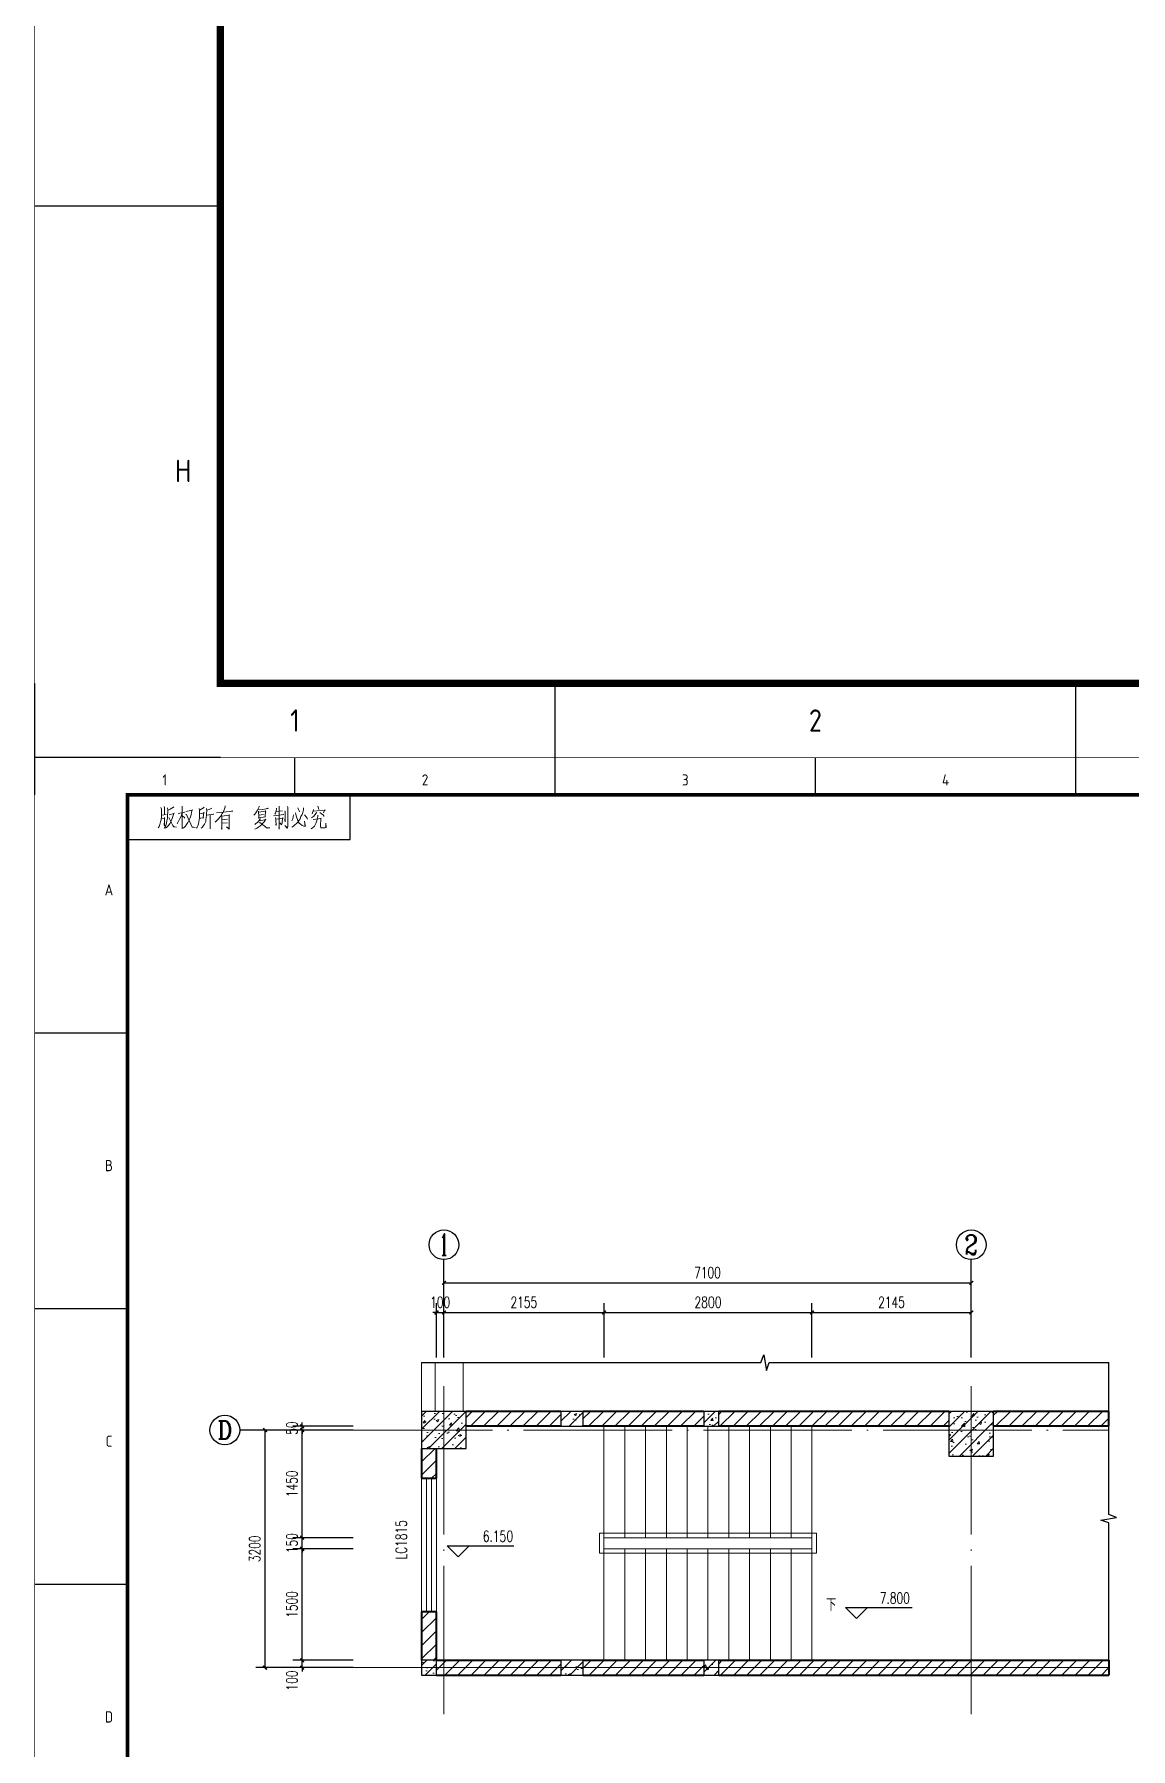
# Model space of a CAD drawing. Extents: x 238398 to 585159, y -66832 to 191741.
# Drawn here: x 364929 to 379691, y -50467 to -27378 of the extents above; entities that cross this region are included whole.
import ezdxf
from ezdxf.enums import TextEntityAlignment as Align

# ---------------------------------------------------------------- set-up
doc = ezdxf.new("R2010")
doc.units = 0
doc.header["$LTSCALE"] = 1000
doc.header["$MEASUREMENT"] = 0
doc.linetypes.add('DOTE', pattern=[2.42, 2, -0.2, 0.02, -0.2])
for name, color, linetype in [('AXIS', 3, 'Continuous'), ('AXIS_TEXT', 7, 'Continuous'), ('DIM_ELEV', 3, 'Continuous'), ('DIM_SYMB', 3, 'Continuous'), ('GZZ', 9, 'Continuous'), ('PUB_DIM', 76, 'Continuous'), ('WINDOW_TEXT', 7, 'Continuous')]:
    doc.layers.add(name, color=color, linetype=linetype)
for name, color, linetype, lineweight in [('COLUMN', 9, 'Continuous', 30), ('DOTE', 18, 'DOTE', 13), ('PUB_HATCH', 252, 'Continuous', 5), ('PUB_TEXT', 7, 'Continuous', 20), ('STAIR', 2, 'Continuous', 18), ('WALL', 4, 'Continuous', 40), ('WINDOW', 2, 'Continuous', 18), ('屋面', 2, 'Continuous', 20), ('水', 33, 'Continuous', 18)]:
    doc.layers.add(name, color=color, linetype=linetype, lineweight=lineweight)
doc.styles.add('_TCH_AXIS', font='complex.shx', dxfattribs={"bigfont": 'gbcbig.shx'})
doc.styles.add('_TCH_DIM', font='SIMPLEX', dxfattribs={"bigfont": 'GBCBIG'})
doc.styles.add('_TCH_DIM_T3', font='SIMPLEX', dxfattribs={"width": 0.705882, "bigfont": 'GBCBIG'})
doc.styles.add('_TCH_WINDOW', font='geditxt.shx', dxfattribs={"bigfont": 'hztxt1.shx'})
doc.styles.get("Standard").update_dxf_attribs({"font": 'gbenor.shx', "bigfont": 'gbcbig.shx'})
doc.styles.add('TK', font='GEDITXT.SHX', dxfattribs={"width": 0.85, "height": 3.5, "bigfont": 'hztxt1.shx'})
doc.dimstyles.new('_TCH_ARCH&&50', dxfattribs={"dimtxt": 148.75, "dimasz": 50, "dimexe": 125, "dimexo": 150, "dimgap": 63.125, "dimtad": 1, "dimdec": 0, "dimzin": 0, "dimdsep": 46, "dimtxsty": '_TCH_DIM_T3', "dimblk": 'ARCHTICK', "dimcen": 0.09, "dimazin": 2, "dimtfac": 1, "dimtdec": 0, "dimtix": 1, "dimtmove": 2, "dimatfit": 3, "dimfxl": 1, "dimtolj": 1, "dimtzin": 0, "dimarcsym": 0})
pattern_1 = [(45, (0, 89.76), (-88.388383, 88.388383), [])]
pattern_2 = [(45, (0, 0), (-88.388348, 88.388348), []), (50, (0, 0), (358.6301, -31.37607), [37.5, -412.5]), (355, (0, 0), (-69.37567, 376.09607), [30, -330]), (100.4514, (29.9, -2.6), (289.2547, 344.71977), [31.8701, -350.57106]), (46.1842, (0, 100), (533.6205, -82.7595), [56.25, -618.75]), (96.6356, (44.47, 93.1), (467.33135, 487.0589), [47.80514, -525.8565]), (351.1842, (0, 100), (467.331, 487.0593), [45, -495]), (21, (50, 75), (298.45353, -201.30945), [37.5, -412.5]), (326, (50, 75), (121.65767, 362.57502), [30, -330]), (71.4514, (74.87, 58.22), (420.1113, 161.26525), [31.8701, -350.57106]), (37.5, (0, 0), (6.079928, 166.446927), [0, -326, 0, -335, 0, -331.25]), (7.5, (0, 0), (131.53477, 197.20586), [0, -191, 0, -318.5, 0, -126.25]), (327.5, (-111.5, 0), (266.91122, -11.277436), [0, -125, 0, -390, 0, -517.5]), (317.5, (-161.5, 0), (291.59308, 50.05249), [0, -162.5, 0, -259, 0, -367.5])]

# ---------------------------------------------------------------- blocks, each defined once
blk = doc.blocks.new('GEDI_WK_A1')
at = {"color": 3}
for p, q in [((0, 584), (0, 594)), ((70.08, 584), (70.08, 594)), ((140.17, 584), (140.17, 594)), ((210.25, 584), (210.25, 594)), ((280.33, 584), (280.33, 594)), ((85, 572), (85, 584)), ((25, 572), (85, 572)), ((25, 519.75), (0, 519.75)), ((25, 445.5), (0, 445.5)), ((25, 371.25), (0, 371.25)), ((25, 74.25), (0, 74.25)), ((0, 0), (0, 10)), ((70.08, 0), (70.08, 10)), ((140.17, 0), (140.17, 10)), ((25, 0), (0, 0))]:
    blk.add_line(p, q, dxfattribs=at)
for points, const_width in [([(0, 0), (841, 0), (841, 594), (0, 594)], 0.1), ([(25, 10), (831, 10), (831, 584), (25, 584)], 1)]:
    blk.add_lwpolyline(points, close=True, dxfattribs=dict(at, const_width=const_width))
for s, p in [('1', (35.04, 588)), ('2', (105.12, 588)), ('3', (175.21, 588)), ('4', (245.29, 588)), ('1', (35.04, 5)), ('2', (105.12, 5))]:
    blk.add_text(s, height=3, dxfattribs=at).set_placement(p, align=Align.MIDDLE)
for s, p in [('A', (20, 556.88)), ('B', (20, 482.62)), ('C', (20, 408.38)), ('D', (20, 334.12)), ('H', (20, 37.12))]:
    blk.add_text(s, height=3, dxfattribs=at).set_placement(p, align=Align.CENTER)
blk = doc.blocks.new('GEDI_Copyright_2012')
at = {"color": 7, "lineweight": 0}
for points in [[(8.99, -3.43), (9.11, -3.83), (9.11, -5.03), (9.11, -5.93), (9.03, -6.73), (8.9, -7.33), (8.73, -8.03), (8.48, -8.53), (8.22, -8.93)], [(10.81, -3.53), (10.9, -4.03), (10.9, -4.68), (10.81, -5.53), (10.73, -6.33), (10.6, -7.03), (10.47, -7.68), (10.3, -8.23), (10.09, -8.72), (9.84, -9.08)], [(9.88, -3.13), (9.96, -3.43), (9.96, -5.33)], [(12.43, -3.23), (12.34, -3.38), (11.53, -3.88), (10.98, -4.13)], [(14.64, -3.13), (14.81, -3.38), (14.76, -3.33), (14.72, -9.13), (14.68, -8.72), (14.72, -8.13)], [(15.7, -4.48), (17.52, -4.18), (17.44, -4.03), (17.27, -4.68), (17.1, -5.43), (16.93, -5.93), (16.76, -6.43), (16.55, -6.93), (16.21, -7.48), (15.91, -7.98), (15.61, -8.43), (15.32, -8.72), (15.02, -8.98)], [(20.67, -3.38), (20.5, -3.48), (19.35, -4.13), (19.27, -3.73), (19.4, -4.13), (19.4, -5.43), (19.35, -6.23), (19.31, -6.78), (19.22, -7.33), (19.1, -7.83), (18.93, -8.33), (18.72, -8.68), (18.54, -8.98)], [(22.67, -3.58), (21.99, -3.98), (21.35, -4.13), (21.26, -3.73), (21.35, -4.33), (21.31, -4.93), (21.26, -5.58), (21.22, -6.13), (21.13, -6.63), (21.05, -7.18), (20.92, -7.58), (20.71, -7.88), (20.5, -8.23), (20.28, -8.53), (20.07, -8.78), (19.86, -8.98)], [(26.28, -2.98), (26.28, -3.23), (26.02, -4.08), (25.76, -4.68), (25.51, -5.08), (25.04, -5.83), (24.36, -6.63), (23.9, -7.13), (23.6, -7.38)], [(23.98, -4.83), (28.4, -4.43), (28.14, -4.33)], [(28.14, -4.33), (27.8, -4.48)], [(35.45, -3.03), (35.49, -3.23), (34.98, -4.18), (34.52, -4.83), (34.26, -5.23), (34.05, -5.53)], [(35.11, -4.08), (36.34, -3.93), (37.87, -3.68), (37.75, -3.63), (37.49, -3.73)], [(35.24, -4.43), (35.28, -4.73), (35.32, -5.58), (35.32, -6.38), (35.28, -6.23), (37.19, -5.93), (37.07, -5.93), (37.15, -4.23), (37.28, -4.38), (35.28, -4.68)], [(40.12, -3.58), (40.16, -3.88), (39.83, -4.93), (39.66, -5.23)], [(40.12, -4.48), (41.74, -4.33)], [(40.8, -3.03), (40.84, -3.28), (40.8, -9.23), (40.72, -8.88), (40.8, -8.53)], [(42.33, -4.33), (42.42, -4.58), (42.42, -7.33), (42.33, -6.83), (42.37, -6.53)], [(43.1, -3.13), (43.18, -3.43), (43.14, -8.23), (43.14, -8.53), (43.1, -8.78), (43.05, -8.88), (42.97, -8.98), (42.37, -8.23), (43.05, -8.88)], [(47.43, -3.48), (47.39, -4.03), (47.17, -4.73), (47, -5.28), (46.71, -5.88), (46.45, -6.48), (46.2, -6.88), (45.86, -7.38), (45.47, -7.78), (45.09, -8.13), (44.67, -8.48), (44.24, -8.72)], [(45.82, -3.53), (46.07, -3.93), (46.24, -4.28), (46.32, -4.48), (46.32, -4.63)], [(50.06, -3.98), (50.02, -4.33), (49.94, -4.58), (49.85, -4.83), (49.77, -4.98), (49.68, -5.03), (50.02, -4.43), (53.29, -4.13), (53.16, -4.03), (52.78, -4.83)], [(51.21, -3.03), (51.47, -3.58), (51.55, -3.93)], [(9.11, -6.38), (10.01, -6.28), (9.92, -6.13), (9.92, -8.38), (9.88, -8.08), (9.88, -7.68)], [(9.16, -5.48), (10.39, -5.28)], [(11.2, -5.43), (12.56, -5.08), (12.47, -4.93), (12.26, -5.58), (12, -6.38), (11.75, -6.98), (11.45, -7.63), (11.03, -8.23), (10.6, -8.68), (10.26, -9.03)], [(11.15, -6.08), (12.34, -8.63), (13.15, -8.68), (12.38, -8.58), (12.17, -8.28)], [(14.72, -4.88), (14.42, -5.73), (14.08, -6.43), (13.74, -7.13), (13.45, -7.63), (13.36, -7.78)], [(13.62, -5.08), (15.4, -4.68)], [(14.72, -5.63), (15.27, -6.03), (15.4, -6.33)], [(15.61, -5.23), (15.87, -5.28), (17.44, -8.72), (18.2, -8.83), (17.44, -8.63), (17.14, -8.08)], [(19.48, -6.38), (19.56, -6.33), (20.54, -6.18), (20.41, -6.23), (20.54, -4.68), (20.63, -4.88), (19.44, -5.13)], [(21.31, -5.53), (23.22, -5.23), (23.09, -5.18), (22.88, -5.28)], [(22.28, -5.43), (22.28, -9.13), (22.24, -8.88), (22.28, -8.48)], [(25.34, -5.53), (25.43, -5.73), (25.38, -9.03), (25.38, -9.33), (25.34, -9.03), (25.38, -8.68)], [(25.43, -5.73), (27.38, -5.53), (27.38, -5.43), (27.47, -5.53), (27.38, -5.58), (27.38, -9.08), (27.34, -9.28), (26.66, -8.63), (27.34, -9.18)], [(26.96, -6.58), (25.47, -6.73)], [(35.71, -6.38), (35.71, -6.53), (34.98, -7.43), (34.56, -7.78), (34.26, -8.03)], [(35.62, -6.88), (35.75, -6.98), (37.28, -6.68), (37.23, -6.53), (36.77, -7.33), (36.47, -7.68), (36.17, -7.98), (35.71, -8.38), (35.28, -8.72), (34.81, -8.98), (34.26, -9.23)], [(36.64, -5.28), (35.36, -5.48)], [(39.27, -5.63), (42.08, -5.33), (42.03, -5.33), (41.87, -5.28), (41.65, -5.38)], [(39.87, -6.13), (39.95, -6.68), (39.95, -6.78), (40, -8.28), (39.95, -7.98), (40, -7.73)], [(40, -6.58), (41.95, -6.28), (41.82, -6.13), (41.74, -6.53), (41.69, -7.18), (41.61, -7.63), (41.57, -7.93), (41.44, -8.08), (41.06, -7.58), (41.48, -8.03)], [(44.67, -5.43), (44.63, -5.93), (44.5, -6.48), (44.37, -6.83), (44.24, -7.03)], [(45.26, -4.88), (45.43, -5.63), (45.56, -6.18), (45.77, -6.68), (45.99, -7.23), (46.24, -7.63), (46.58, -7.93), (47.05, -8.28), (47.51, -8.43), (47.81, -8.48), (47.94, -8.48), (47.73, -7.78), (47.64, -7.13), (47.81, -8.48)], [(47.64, -5.43), (48.07, -5.93), (48.36, -6.28), (48.49, -6.58)], [(51.21, -5.48), (51.21, -5.83), (51.08, -6.58), (50.95, -7.03), (50.83, -7.43), (50.7, -7.78), (50.53, -8.13), (50.32, -8.43), (50.06, -8.68), (49.77, -8.93), (49.43, -9.18)], [(50.91, -4.68), (50.83, -4.98), (50.44, -5.43), (50.06, -5.83), (49.81, -6.03), (49.55, -6.23)], [(49.98, -6.68), (52.19, -6.43), (52.06, -6.28), (52.02, -6.58), (51.93, -8.18), (51.97, -8.63), (52.06, -8.78), (52.19, -8.88), (52.4, -8.88), (52.61, -8.88), (53.21, -8.88), (53.42, -8.78), (53.46, -8.72), (53.42, -7.68), (53.42, -8.78)], [(51.76, -4.78), (52.27, -5.13), (52.65, -5.43), (52.83, -5.68), (52.91, -5.88)], [(25.47, -7.68), (26.96, -7.53)], [(35.54, -7.38), (35.62, -7.43), (37.57, -8.98), (38.3, -8.93), (37.57, -8.93), (37.32, -8.78)]]:
    blk.add_lwpolyline(points, dxfattribs=at)
blk = doc.blocks.new('CEEC_TK_A1')
for name, p in [('GEDI_WK_A1', (0, 0)), ('GEDI_Copyright_2012', (25, 584))]:
    blk.add_blockref(name, p)
at = {"style": 'TK', "width": 0.85}
for tag, height, p in [('PROJECTNAME', 4.75, (776, 44)), ('PHASE', 4, (818, 44)), ('DRAWINGNAME', 4.75, (786, 31))]:
    blk.add_attdef(tag, text='', height=height, dxfattribs=at).set_placement(p, align=Align.MIDDLE_CENTER)
for tag, p, height in [('APPROVE', (663, 32.75), 3.5), ('DESIGN', (708, 32.75), 3.5), ('REVIEW1', (663, 25.75), 3.5), ('DRAW', (708, 25.75), 3.5), ('REVIEW2', (663, 18.75), 3.5), ('PROPORTION', (708, 18.75), 3.5), ('DRAWINGNUMBER', (758, 18.5), 4), ('CHECK', (663, 11.75), 3.5), ('DATE', (708, 11.75), 3.5), ('VERSION', (824, 11.75), 3.5)]:
    blk.add_attdef(tag, p, '', height=height, dxfattribs=at)
blk = doc.blocks.new('_ArchTick')
at = {"color": 0, "linetype": 'ByBlock', "const_width": 0.4}
blk.add_lwpolyline([(-0.5, -0.5), (0.5, 0.5)], dxfattribs=at)
blk = doc.blocks.new('*D337')
at = {"layer": 'Defpoints', "color": 0, "transparency": 16777216}
for p in [(368036, -46175), (369374, -46175), (369374, -49375)]:
    blk.add_point(p, dxfattribs=at)
at = {"layer": 'PUB_DIM', "color": 0, "lineweight": -2, "transparency": 16777216}
for p, q in [((369224, -46175), (367911, -46175)), ((368036, -49375), (368036, -46175)), ((369224, -49375), (367911, -49375))]:
    blk.add_line(p, q, dxfattribs=at)
at = {"layer": 'PUB_DIM', "color": 0, "lineweight": -2, "transparency": 16777216, "xscale": 50, "yscale": 50, "zscale": 50}
for p, rotation in [((368036, -46175), 90), ((368036, -49375), 270)]:
    blk.add_blockref('_ArchTick', p, dxfattribs=dict(at, rotation=rotation))
at = {"layer": 'PUB_DIM', "color": 0, "transparency": 16777216, "insert": (367898, -47775), "char_height": 148.8, "attachment_point": 5, "rotation": 90, "style": '_TCH_DIM_T3'}
blk.add_mtext('\\A1;3200', dxfattribs=at)
blk = doc.blocks.new('*D338')
at = {"layer": 'Defpoints', "color": 0, "transparency": 16777216}
for p in [(368536, -49275), (369374, -49275), (369374, -49375)]:
    blk.add_point(p, dxfattribs=at)
at = {"layer": 'PUB_DIM', "color": 0, "lineweight": -2, "transparency": 16777216}
for p, q in [((369224, -49275), (368411, -49275)), ((369224, -49375), (368411, -49375)), ((368536, -49275), (368536, -49225)), ((368536, -49375), (368536, -49275)), ((368536, -49375), (368536, -49425))]:
    blk.add_line(p, q, dxfattribs=at)
at = {"layer": 'PUB_DIM', "color": 0, "lineweight": -2, "transparency": 16777216, "xscale": 50, "yscale": 50, "zscale": 50}
for p, rotation in [((368536, -49275), 270), ((368536, -49375), 90)]:
    blk.add_blockref('_ArchTick', p, dxfattribs=dict(at, rotation=rotation))
at = {"layer": 'PUB_DIM', "color": 0, "transparency": 16777216, "insert": (368399, -49550), "char_height": 148.8, "attachment_point": 5, "rotation": 90, "style": '_TCH_DIM_T3'}
blk.add_mtext('\\A1;100', dxfattribs=at)
blk = doc.blocks.new('*D339')
at = {"layer": 'Defpoints', "color": 0, "transparency": 16777216}
for p in [(368536, -47775), (369374, -47775), (369374, -49275)]:
    blk.add_point(p, dxfattribs=at)
at = {"layer": 'PUB_DIM', "color": 0, "lineweight": -2, "transparency": 16777216}
for p, q in [((369224, -47775), (368411, -47775)), ((368536, -49275), (368536, -47775)), ((369224, -49275), (368411, -49275))]:
    blk.add_line(p, q, dxfattribs=at)
at = {"layer": 'PUB_DIM', "color": 0, "lineweight": -2, "transparency": 16777216, "xscale": 50, "yscale": 50, "zscale": 50}
for p, rotation in [((368536, -47775), 90), ((368536, -49275), 270)]:
    blk.add_blockref('_ArchTick', p, dxfattribs=dict(at, rotation=rotation))
at = {"layer": 'PUB_DIM', "color": 0, "transparency": 16777216, "insert": (368399, -48525), "char_height": 148.8, "attachment_point": 5, "rotation": 90, "style": '_TCH_DIM_T3'}
blk.add_mtext('\\A1;1500', dxfattribs=at)
blk = doc.blocks.new('*D340')
at = {"layer": 'Defpoints', "color": 0, "transparency": 16777216}
for p in [(368536, -47625), (369374, -47625), (369374, -47775)]:
    blk.add_point(p, dxfattribs=at)
at = {"layer": 'PUB_DIM', "color": 0, "lineweight": -2, "transparency": 16777216}
for p, q in [((369224, -47625), (368411, -47625)), ((369224, -47775), (368411, -47775)), ((368536, -47625), (368536, -47575)), ((368536, -47775), (368536, -47625)), ((368536, -47775), (368536, -47825))]:
    blk.add_line(p, q, dxfattribs=at)
at = {"layer": 'PUB_DIM', "color": 0, "lineweight": -2, "transparency": 16777216, "xscale": 50, "yscale": 50, "zscale": 50}
for p, rotation in [((368536, -47625), 270), ((368536, -47775), 90)]:
    blk.add_blockref('_ArchTick', p, dxfattribs=dict(at, rotation=rotation))
at = {"layer": 'PUB_DIM', "color": 0, "transparency": 16777216, "insert": (368399, -47700), "char_height": 148.8, "attachment_point": 5, "rotation": 90, "style": '_TCH_DIM_T3'}
blk.add_mtext('\\A1;150', dxfattribs=at)
blk = doc.blocks.new('*D341')
at = {"layer": 'Defpoints', "color": 0, "transparency": 16777216}
for p in [(368536, -46175), (369374, -46175), (369374, -47625)]:
    blk.add_point(p, dxfattribs=at)
at = {"layer": 'PUB_DIM', "color": 0, "lineweight": -2, "transparency": 16777216}
for p, q in [((369224, -46175), (368411, -46175)), ((368536, -47625), (368536, -46175)), ((369224, -47625), (368411, -47625))]:
    blk.add_line(p, q, dxfattribs=at)
at = {"layer": 'PUB_DIM', "color": 0, "lineweight": -2, "transparency": 16777216, "xscale": 50, "yscale": 50, "zscale": 50}
for p, rotation in [((368536, -46175), 90), ((368536, -47625), 270)]:
    blk.add_blockref('_ArchTick', p, dxfattribs=dict(at, rotation=rotation))
at = {"layer": 'PUB_DIM', "color": 0, "transparency": 16777216, "insert": (368399, -46900), "char_height": 148.8, "attachment_point": 5, "rotation": 90, "style": '_TCH_DIM_T3'}
blk.add_mtext('\\A1;1450', dxfattribs=at)
blk = doc.blocks.new('*D342')
at = {"layer": 'Defpoints', "color": 0, "transparency": 16777216}
for p in [(368536, -46125), (369374, -46125), (369374, -46175)]:
    blk.add_point(p, dxfattribs=at)
at = {"layer": 'PUB_DIM', "color": 0, "lineweight": -2, "transparency": 16777216}
for p, q in [((369224, -46125), (368411, -46125)), ((369224, -46175), (368411, -46175)), ((368536, -46125), (368536, -46075)), ((368536, -46175), (368536, -46125)), ((368536, -46175), (368536, -46225))]:
    blk.add_line(p, q, dxfattribs=at)
at = {"layer": 'PUB_DIM', "color": 0, "lineweight": -2, "transparency": 16777216, "xscale": 50, "yscale": 50, "zscale": 50}
for p, rotation in [((368536, -46125), 270), ((368536, -46175), 90)]:
    blk.add_blockref('_ArchTick', p, dxfattribs=dict(at, rotation=rotation))
at = {"layer": 'PUB_DIM', "color": 0, "transparency": 16777216, "insert": (368399, -46150), "char_height": 148.8, "attachment_point": 5, "rotation": 90, "style": '_TCH_DIM_T3'}
blk.add_mtext('\\A1;50', dxfattribs=at)
blk = doc.blocks.new('*D343')
at = {"layer": 'Defpoints', "color": 0, "transparency": 16777216}
for p in [(370445, -44592), (370345, -45346), (370445, -45346)]:
    blk.add_point(p, dxfattribs=at)
at = {"layer": 'PUB_DIM', "color": 0, "lineweight": -2, "transparency": 16777216}
for p, q in [((370345, -45196), (370345, -44467)), ((370445, -45196), (370445, -44467)), ((370345, -44592), (370295, -44592)), ((370345, -44592), (370445, -44592)), ((370445, -44592), (370495, -44592))]:
    blk.add_line(p, q, dxfattribs=at)
at = {"layer": 'PUB_DIM', "color": 0, "lineweight": -2, "transparency": 16777216, "xscale": 50, "yscale": 50, "zscale": 50}
blk.add_blockref('_ArchTick', (370345, -44592), dxfattribs=at)
at = {"layer": 'PUB_DIM', "color": 0, "lineweight": -2, "transparency": 16777216, "xscale": 50, "yscale": 50, "zscale": 50, "rotation": 180}
blk.add_blockref('_ArchTick', (370445, -44592), dxfattribs=at)
at = {"layer": 'PUB_DIM', "color": 0, "transparency": 16777216, "insert": (370395, -44454), "char_height": 148.8, "attachment_point": 5, "style": '_TCH_DIM_T3'}
blk.add_mtext('\\A1;100', dxfattribs=at)
blk = doc.blocks.new('*D344')
at = {"layer": 'Defpoints', "color": 0, "transparency": 16777216}
for p in [(372600, -44592), (370445, -45346), (372600, -45346)]:
    blk.add_point(p, dxfattribs=at)
at = {"layer": 'PUB_DIM', "color": 0, "lineweight": -2, "transparency": 16777216}
for p, q in [((370445, -45196), (370445, -44467)), ((372600, -45196), (372600, -44467)), ((370445, -44592), (372600, -44592))]:
    blk.add_line(p, q, dxfattribs=at)
at = {"layer": 'PUB_DIM', "color": 0, "lineweight": -2, "transparency": 16777216, "xscale": 50, "yscale": 50, "zscale": 50, "rotation": 180}
blk.add_blockref('_ArchTick', (370445, -44592), dxfattribs=at)
at = {"layer": 'PUB_DIM', "color": 0, "lineweight": -2, "transparency": 16777216, "xscale": 50, "yscale": 50, "zscale": 50}
blk.add_blockref('_ArchTick', (372600, -44592), dxfattribs=at)
at = {"layer": 'PUB_DIM', "color": 0, "transparency": 16777216, "insert": (371522, -44454), "char_height": 148.8, "attachment_point": 5, "style": '_TCH_DIM_T3'}
blk.add_mtext('\\A1;2155', dxfattribs=at)
blk = doc.blocks.new('*D345')
at = {"layer": 'Defpoints', "color": 0, "transparency": 16777216}
for p in [(375400, -44592), (372600, -45346), (375400, -45346)]:
    blk.add_point(p, dxfattribs=at)
at = {"layer": 'PUB_DIM', "color": 0, "lineweight": -2, "transparency": 16777216}
for p, q in [((372600, -45196), (372600, -44467)), ((375400, -45196), (375400, -44467)), ((372600, -44592), (375400, -44592))]:
    blk.add_line(p, q, dxfattribs=at)
at = {"layer": 'PUB_DIM', "color": 0, "lineweight": -2, "transparency": 16777216, "xscale": 50, "yscale": 50, "zscale": 50, "rotation": 180}
blk.add_blockref('_ArchTick', (372600, -44592), dxfattribs=at)
at = {"layer": 'PUB_DIM', "color": 0, "lineweight": -2, "transparency": 16777216, "xscale": 50, "yscale": 50, "zscale": 50}
blk.add_blockref('_ArchTick', (375400, -44592), dxfattribs=at)
at = {"layer": 'PUB_DIM', "color": 0, "transparency": 16777216, "insert": (374000, -44454), "char_height": 148.8, "attachment_point": 5, "style": '_TCH_DIM_T3'}
blk.add_mtext('\\A1;2800', dxfattribs=at)
blk = doc.blocks.new('*D346')
at = {"layer": 'Defpoints', "color": 0, "transparency": 16777216}
for p in [(377545, -44592), (375400, -45346), (377545, -45346)]:
    blk.add_point(p, dxfattribs=at)
at = {"layer": 'PUB_DIM', "color": 0, "lineweight": -2, "transparency": 16777216}
for p, q in [((375400, -45196), (375400, -44467)), ((377545, -45196), (377545, -44467)), ((375400, -44592), (377545, -44592))]:
    blk.add_line(p, q, dxfattribs=at)
at = {"layer": 'PUB_DIM', "color": 0, "lineweight": -2, "transparency": 16777216, "xscale": 50, "yscale": 50, "zscale": 50, "rotation": 180}
blk.add_blockref('_ArchTick', (375400, -44592), dxfattribs=at)
at = {"layer": 'PUB_DIM', "color": 0, "lineweight": -2, "transparency": 16777216, "xscale": 50, "yscale": 50, "zscale": 50}
blk.add_blockref('_ArchTick', (377545, -44592), dxfattribs=at)
at = {"layer": 'PUB_DIM', "color": 0, "transparency": 16777216, "insert": (376472, -44454), "char_height": 148.8, "attachment_point": 5, "style": '_TCH_DIM_T3'}
blk.add_mtext('\\A1;2145', dxfattribs=at)
blk = doc.blocks.new('*D347')
at = {"layer": 'Defpoints', "color": 0, "transparency": 16777216}
for p in [(377545, -44192), (370445, -45346), (377545, -45346)]:
    blk.add_point(p, dxfattribs=at)
at = {"layer": 'PUB_DIM', "color": 0, "lineweight": -2, "transparency": 16777216}
for p, q in [((370445, -45196), (370445, -44067)), ((377545, -45196), (377545, -44067)), ((370445, -44192), (377545, -44192))]:
    blk.add_line(p, q, dxfattribs=at)
at = {"layer": 'PUB_DIM', "color": 0, "lineweight": -2, "transparency": 16777216, "xscale": 50, "yscale": 50, "zscale": 50, "rotation": 180}
blk.add_blockref('_ArchTick', (370445, -44192), dxfattribs=at)
at = {"layer": 'PUB_DIM', "color": 0, "lineweight": -2, "transparency": 16777216, "xscale": 50, "yscale": 50, "zscale": 50}
blk.add_blockref('_ArchTick', (377545, -44192), dxfattribs=at)
at = {"layer": 'PUB_DIM', "color": 0, "transparency": 16777216, "insert": (373995, -44055), "char_height": 148.8, "attachment_point": 5, "style": '_TCH_DIM_T3'}
blk.add_mtext('\\A1;7100', dxfattribs=at)
blk = doc.blocks.new('$TCHSYS$WIN2D')
for p, q in [((-0.5, 0.5), (0.5, 0.5)), ((0.5, 0.167), (-0.5, 0.167)), ((0.5, -0.167), (-0.5, -0.167)), ((-0.5, -0.5), (0.5, -0.5))]:
    blk.add_line(p, q)

msp = doc.modelspace()

# ---------------------------------------------------------------- hatches: boundary and pattern name
at = {"layer": 'PUB_HATCH'}
h = msp.add_hatch(dxfattribs=at)
h.set_pattern_fill('钢筋混凝土', color=256, scale=50, style=0)
h.set_pattern_definition(pattern_2)
h.paths.add_polyline_path([(370144.8, -46424.6), (370744.8, -46424.6), (370744.8, -45924.6), (370144.8, -45924.6)])
h = msp.add_hatch(dxfattribs=at)
h.set_pattern_fill('普通砖', color=256, scale=50, style=0)
h.set_pattern_definition(pattern_1)
h.paths.add_polyline_path([(372019.8, -46124.6), (372019.8, -45924.6), (370744.8, -45924.6), (370744.8, -46124.6)])
h = msp.add_hatch(dxfattribs=at)
h.set_pattern_fill('钢筋混凝土', color=256, scale=50, style=0)
h.set_pattern_definition(pattern_2)
h.paths.add_polyline_path([(372019.8, -45924.6), (372019.8, -46124.6), (372319.8, -46124.6), (372319.8, -45924.6)])
h = msp.add_hatch(dxfattribs=at)
h.set_pattern_fill('普通砖', color=256, scale=50, style=0)
h.set_pattern_definition(pattern_1)
h.paths.add_polyline_path([(372319.8, -45924.6), (372319.8, -46124.6), (373944.8, -46124.6), (373944.8, -45924.6)])
h = msp.add_hatch(dxfattribs=at)
h.set_pattern_fill('钢筋混凝土', color=256, scale=50, style=0)
h.set_pattern_definition(pattern_2)
h.paths.add_polyline_path([(373944.8, -46124.6), (374144.8, -46124.6), (374144.8, -45924.6), (373944.8, -45924.6)])
h = msp.add_hatch(dxfattribs=at)
h.set_pattern_fill('普通砖', color=256, scale=50, style=0)
h.set_pattern_definition(pattern_1)
h.paths.add_polyline_path([(374144.8, -45924.6), (374144.8, -46124.6), (377244.8, -46124.6), (377244.8, -45924.6)])
h = msp.add_hatch(dxfattribs=at)
h.set_pattern_fill('钢筋混凝土', color=256, scale=50, style=0)
h.set_pattern_definition(pattern_2)
h.paths.add_polyline_path([(377844.8, -46524.6), (377844.8, -45924.6), (377244.8, -45924.6), (377244.8, -46524.6)])
h = msp.add_hatch(dxfattribs=at)
h.set_pattern_fill('普通砖', color=256, scale=50, style=0)
h.set_pattern_definition(pattern_1)
h.paths.add_polyline_path([(379395.9, -45924.6), (377844.8, -45924.6), (377844.8, -46124.6), (379395.9, -46124.6)])
h = msp.add_hatch(dxfattribs=at)
h.set_pattern_fill('普通砖', color=256, scale=50, style=0)
h.set_pattern_definition(pattern_1)
h.paths.add_polyline_path([(370144.8, -46424.6), (370144.8, -46824.4), (370344.8, -46824.4), (370344.8, -46424.6)])
h = msp.add_hatch(dxfattribs=at)
h.set_pattern_fill('普通砖', color=256, scale=50, style=0)
h.set_pattern_definition(pattern_1)
h.paths.add_polyline_path([(370144.8, -49274.6), (370344.8, -49274.6), (370344.8, -48624.4), (370144.8, -48624.4)])
h = msp.add_hatch(dxfattribs=at)
h.set_pattern_fill('钢筋混凝土', color=256, scale=50, style=0)
h.set_pattern_definition(pattern_2)
h.paths.add_polyline_path([(370144.8, -49474.6), (370344.8, -49474.6), (370344.8, -49274.6), (370144.8, -49274.6)])
h = msp.add_hatch(dxfattribs=at)
h.set_pattern_fill('普通砖', color=256, scale=50, style=0)
h.set_pattern_definition(pattern_1)
h.paths.add_polyline_path([(372019.8, -49474.6), (372019.8, -49274.6), (370344.8, -49274.6), (370344.8, -49474.6)])
h = msp.add_hatch(dxfattribs=at)
h.set_pattern_fill('钢筋混凝土', color=256, scale=50, style=0)
h.set_pattern_definition(pattern_2)
h.paths.add_polyline_path([(372019.8, -49274.6), (372019.8, -49474.6), (372319.8, -49474.6), (372319.8, -49274.6)])
h = msp.add_hatch(dxfattribs=at)
h.set_pattern_fill('普通砖', color=256, scale=50, style=0)
h.set_pattern_definition(pattern_1)
h.paths.add_polyline_path([(373944.8, -49474.6), (373944.8, -49274.6), (372319.8, -49274.6), (372319.8, -49474.6)])
h = msp.add_hatch(dxfattribs=at)
h.set_pattern_fill('钢筋混凝土', color=256, scale=50, style=0)
h.set_pattern_definition(pattern_2)
h.paths.add_polyline_path([(373944.8, -49474.6), (374144.8, -49474.6), (374144.8, -49274.6), (373944.8, -49274.6)])
h = msp.add_hatch(dxfattribs=at)
h.set_pattern_fill('普通砖', color=256, scale=50, style=0)
h.set_pattern_definition(pattern_1)
h.paths.add_polyline_path([(374144.8, -49274.6), (374144.8, -49474.6), (379395.9, -49474.6), (379395.9, -49274.6)])

# ---------------------------------------------------------------- linework, layer by layer
at = {"layer": 'AXIS'}
for p, q in [((370444.8, -44591.6), (370444.8, -43879.2)), ((377544.8, -44591.6), (377544.8, -43879.2)), ((368139.6, -46174.6), (367695.1, -46174.6))]:
    msp.add_line(p, q, dxfattribs=at)
for centre in [(370444.8, -43679.2), (377544.8, -43679.2), (367495.1, -46174.6)]:
    msp.add_circle(centre, 200, dxfattribs=at)
at = {"layer": 'COLUMN'}
for p, q in [((370744.8, -45924.6), (370144.8, -45924.6)), ((370144.8, -45924.6), (370144.8, -46424.6)), ((370744.8, -46424.6), (370744.8, -45924.6)), ((377844.8, -45924.6), (377244.8, -45924.6)), ((377244.8, -45924.6), (377244.8, -46524.6)), ((377844.8, -46524.6), (377844.8, -45924.6)), ((370144.8, -46424.6), (370744.8, -46424.6)), ((377244.8, -46524.6), (377844.8, -46524.6))]:
    msp.add_line(p, q, dxfattribs=at)
at = {"layer": 'DIM_ELEV'}
for p, q in [((370636.5, -47882.4), (370486.5, -47732.4)), ((370486.5, -47732.4), (371384.9, -47732.4)), ((370636.5, -47882.4), (370786.5, -47732.4)), ((375999.2, -48714.8), (375849.2, -48564.8)), ((375849.2, -48564.8), (376747.5, -48564.8)), ((375999.2, -48714.8), (376149.2, -48564.8))]:
    msp.add_line(p, q, dxfattribs=at)
at = {"layer": 'DIM_SYMB'}
for points in [[(370142.8, -45266.5), (374713.1, -45266.5), (374751.3, -45161.5), (374788.3, -45371.5), (374825.6, -45266.5), (379395.9, -45266.5)], [(379395.9, -49474.6), (379395.9, -47426.8), (379290.9, -47388.5), (379500.9, -47351.5), (379395.9, -47314.3), (379395.9, -45266.5)]]:
    msp.add_lwpolyline(points, dxfattribs=at)
msp.add_lwpolyline([(375539.8, -48524.6, 0, 0, 0), (371472.3, -48524.6, 0, 0, 0), (371472.3, -46874.6, 0, 0, 0), (375109.8, -46874.6, 40, 0, 0), (375259.8, -46874.6, 0, 0, 0)], format="xyseb", dxfattribs=at)
at = {"layer": 'DOTE'}
for p, q in [((369097.9, -46174.6), (379395.9, -46174.6)), ((369097.9, -49374.6), (379395.9, -49374.6)), ((370444.8, -49374.6), (379395.9, -49374.6))]:
    msp.add_line(p, q, dxfattribs=at)
for points in [[(370444.8, -45582.7), (370444.8, -50163.7)], [(377544.8, -45582.7), (377544.8, -50163.7)]]:
    msp.add_lwpolyline(points, dxfattribs=at)
at = {"layer": 'GZZ'}
for p, q in [((372019.8, -45924.6), (372019.8, -46124.6)), ((372319.8, -45924.6), (372019.8, -45924.6)), ((372319.8, -46124.6), (372319.8, -45924.6)), ((374144.8, -45924.6), (373944.8, -45924.6)), ((373944.8, -45924.6), (373944.8, -46124.6)), ((374144.8, -46124.6), (374144.8, -45924.6)), ((372019.8, -46124.6), (372319.8, -46124.6)), ((373944.8, -46124.6), (374144.8, -46124.6)), ((370344.8, -49274.6), (370144.8, -49274.6)), ((370144.8, -49274.6), (370144.8, -49474.6)), ((370344.8, -49474.6), (370344.8, -49274.6)), ((372019.8, -49274.6), (372019.8, -49474.6)), ((372319.8, -49274.6), (372019.8, -49274.6)), ((372319.8, -49474.6), (372319.8, -49274.6)), ((374144.8, -49274.6), (373944.8, -49274.6)), ((373944.8, -49274.6), (373944.8, -49474.6)), ((374144.8, -49474.6), (374144.8, -49274.6)), ((370144.8, -49474.6), (370344.8, -49474.6)), ((372019.8, -49474.6), (372319.8, -49474.6)), ((373944.8, -49474.6), (374144.8, -49474.6))]:
    msp.add_line(p, q, dxfattribs=at)
at = {"layer": 'STAIR'}
for p, q in [((372599.8, -46124.6), (370744.8, -46124.6)), ((373944.8, -46124.6), (372599.8, -46124.6)), ((372599.8, -47624.6), (372599.8, -46124.6)), ((372599.8, -49274.6), (372599.8, -46124.6)), ((372879.8, -47624.6), (372879.8, -46124.6)), ((373159.8, -47624.6), (373159.8, -46124.6)), ((373439.8, -47624.6), (373439.8, -46124.6)), ((373719.8, -47624.6), (373719.8, -46124.6)), ((373999.8, -47624.6), (373999.8, -46124.6)), ((375399.8, -46124.6), (374144.8, -46124.6)), ((374279.8, -47624.6), (374279.8, -46124.6)), ((374559.8, -47624.6), (374559.8, -46124.6)), ((374839.8, -47624.6), (374839.8, -46124.6)), ((375119.8, -47624.6), (375119.8, -46124.6)), ((375399.8, -47624.6), (375399.8, -46124.6)), ((370344.8, -46424.6), (370344.8, -49274.6)), ((375459.8, -47564.6), (372539.8, -47564.6)), ((372539.8, -47564.6), (372539.8, -47834.6)), ((375399.8, -47624.6), (372599.8, -47624.6)), ((375399.8, -47624.6), (372599.8, -47624.6)), ((372599.8, -47624.6), (372599.8, -47774.6)), ((372599.8, -47774.6), (375399.8, -47774.6)), ((372599.8, -47774.6), (372599.8, -49274.6)), ((372599.8, -47774.6), (375399.8, -47774.6)), ((372879.8, -47774.6), (372879.8, -49274.6)), ((373159.8, -47774.6), (373159.8, -49274.6)), ((373439.8, -47774.6), (373439.8, -49274.6)), ((373719.8, -47774.6), (373719.8, -49274.6)), ((373999.8, -47774.6), (373999.8, -49274.6)), ((374279.8, -47774.6), (374279.8, -49274.6)), ((374559.8, -47774.6), (374559.8, -49274.6)), ((374839.8, -47774.6), (374839.8, -49274.6)), ((375119.8, -47774.6), (375119.8, -49274.6)), ((375399.8, -47624.6), (375399.8, -47774.6)), ((375399.8, -47774.6), (375399.8, -47624.6)), ((375399.8, -47774.6), (375399.8, -49274.6)), ((375459.8, -47834.6), (375459.8, -47564.6)), ((372539.8, -47834.6), (375459.8, -47834.6)), ((370344.8, -49274.6), (372019.8, -49274.6)), ((372319.8, -49274.6), (372599.8, -49274.6)), ((372599.8, -49274.6), (375399.8, -49274.6))]:
    msp.add_line(p, q, dxfattribs=at)
at = {"layer": 'WALL'}
for p, q in [((372019.8, -45924.6), (370744.8, -45924.6)), ((373944.8, -45924.6), (372319.8, -45924.6)), ((377244.8, -45924.6), (374144.8, -45924.6)), ((379395.9, -45924.6), (377844.8, -45924.6)), ((379395.9, -46124.6), (379395.9, -45924.6)), ((372019.8, -46124.6), (370744.8, -46124.6)), ((373944.8, -46124.6), (372319.8, -46124.6)), ((377244.8, -46124.6), (374144.8, -46124.6)), ((379395.9, -46124.6), (377844.8, -46124.6)), ((370144.8, -46424.6), (370144.8, -46824.4)), ((370344.8, -46824.4), (370344.8, -46424.6)), ((370144.8, -46824.4), (370344.8, -46824.4)), ((370344.8, -48624.4), (370144.8, -48624.4)), ((370144.8, -48624.4), (370144.8, -49274.6)), ((370344.8, -49274.6), (370344.8, -48624.4)), ((370344.8, -49274.6), (372019.8, -49274.6)), ((372319.8, -49274.6), (373944.8, -49274.6)), ((374144.8, -49274.6), (379395.9, -49274.6)), ((379395.9, -49274.6), (379395.9, -49474.6)), ((370344.8, -49474.6), (372019.8, -49474.6)), ((372319.8, -49474.6), (373944.8, -49474.6)), ((374144.8, -49474.6), (379395.9, -49474.6))]:
    msp.add_line(p, q, dxfattribs=at)
at = {"layer": '屋面'}
msp.add_line((370324.8, -45924.6), (370324.8, -45266.5), dxfattribs=at)
msp.add_lwpolyline([(370144.8, -45924.6), (370144.8, -45924.6), (370144.8, -45266.5)], dxfattribs=at)
at = {"layer": '水'}
msp.add_line((370704.8, -45924.6), (370704.8, -45266.5), dxfattribs=at)

# ---------------------------------------------------------------- block references
for p, xscale, yscale, zscale in [((364934.5, -37119.8), 100, 100, 100), ((364934.5, -66819.8), 50, 50, 50)]:
    msp.add_blockref('CEEC_TK_A1', p, dxfattribs=dict(xscale=xscale, yscale=yscale, zscale=zscale))
at = {"layer": 'WINDOW'}
ref = msp.add_blockref('$TCHSYS$WIN2D', (370244.8, -47724.4), dxfattribs=dict(at, xscale=1800, yscale=-200, zscale=1800, rotation=90))
ref.add_attrib('A', 'LC1815', (369944.2, -47918.7), dxfattribs={"layer": 'WINDOW_TEXT', "height": 148.75, "rotation": 90, "style": '_TCH_WINDOW', "width": 0.705882})

# ---------------------------------------------------------------- texts
at = {"layer": 'AXIS_TEXT', "style": '_TCH_AXIS'}
for s, height, p, p2 in [('1', 294.1, (370381.8, -43826.3), (370507.9, -43826.3)), ('2', 266.3, (377456.1, -43812.4), (377633.6, -43812.4)), ('D', 248.7, (367394.4, -46298.9), (367595.8, -46298.9))]:
    msp.add_text(s, height=height, dxfattribs=at).set_placement(p, p2, align=Align.FIT)
at = {"layer": 'PUB_TEXT', "style": '_TCH_DIM', "width": 0.705882}
for s, p in [('6.150', (370969.9, -47679.9)), ('7.800', (376312.5, -48512.3))]:
    msp.add_text(s, height=148.75, dxfattribs=at).set_placement(p)
at = {"layer": 'PUB_TEXT', "style": '_TCH_DIM'}
msp.add_text('下', height=168.8, dxfattribs=at).set_placement((375592.3, -48612.1))

# ---------------------------------------------------------------- dimensions: what is measured, and where the dimension line sits
at = {"layer": 'PUB_DIM'}
for p1, p2, distance, picture, middle in [((370444.8, -45345.6), (377544.8, -45345.6), 1153.1, '*D347', (373994.8, -44055)), ((370344.8, -45345.6), (370444.8, -45345.6), 754, '*D343', (370394.8, -44454.1)), ((370444.8, -45345.6), (372599.8, -45345.6), 754, '*D344', (371522.3, -44454.1)), ((372599.8, -45345.6), (375399.8, -45345.6), 754, '*D345', (373999.8, -44454.1)), ((375399.8, -45345.6), (377544.8, -45345.6), 754, '*D346', (376472.3, -44454.1)), ((369373.7, -49374.6), (369373.7, -46174.6), 1337.9, '*D337', (367898.4, -47774.6)), ((369373.7, -46174.6), (369373.7, -46124.6), 837.4, '*D342', (368398.9, -46149.6)), ((369373.7, -47624.6), (369373.7, -46174.6), 837.4, '*D341', (368398.9, -46899.6)), ((369373.7, -47774.6), (369373.7, -47624.6), 837.4, '*D340', (368398.9, -47699.6)), ((369373.7, -49274.6), (369373.7, -47774.6), 837.4, '*D339', (368398.9, -48524.6))]:
    dim = msp.add_aligned_dim(p1=p1, p2=p2, distance=distance, dimstyle='_TCH_ARCH&&50', dxfattribs=at)
    dim.commit()
    dim.dimension.update_dxf_attribs({"geometry": picture, "text_midpoint": middle})
dim = msp.add_linear_dim(base=(368536.4, -49274.6), p1=(369373.7, -49374.6), p2=(369373.7, -49274.6), angle=90, dimstyle='_TCH_ARCH&&50', dxfattribs=at)
dim.commit()
dim.dimension.update_dxf_attribs({"geometry": '*D338', "text_midpoint": (368398.9, -49549.6), "dimtype": 129})

doc.saveas('drawing.dxf')
